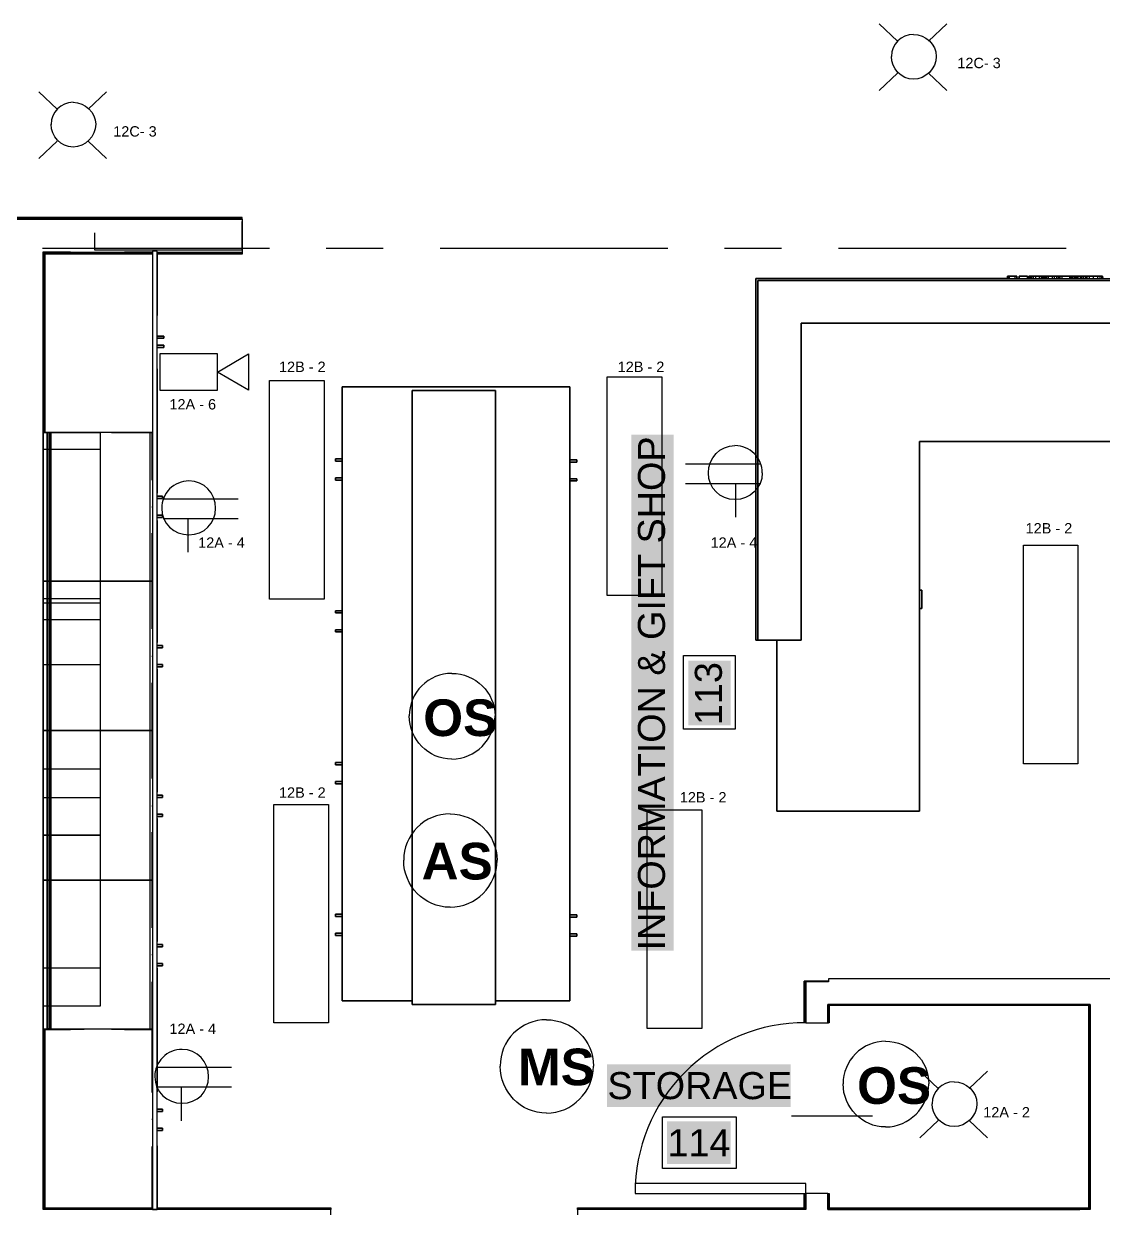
# Model space of a CAD drawing. Header units: inches. Extents: x 14.2 to 49.7, y 0.3 to 22.9.
# Drawn here: x 33.636 to 36.008, y 6.744 to 9.356 of the extents above; entities that cross this region are included whole.
import ezdxf

# ---------------------------------------------------------------- set-up
doc = ezdxf.new("R2010")
doc.units = ezdxf.units.IN
doc.header["$MEASUREMENT"] = 0
for name, color, linetype in [('PDF2_Geometry', 7, 'Continuous'), ('PDF2_Text', 7, 'Continuous'), ('PDF_Text', 7, 'Continuous')]:
    doc.layers.add(name, color=color, linetype=linetype)
doc.layers.add('PDF_Geometry', color=7, linetype='Continuous', true_color=0x777777)
doc.layers.add('PDF_Solid Fills', color=7, linetype='Continuous', true_color=0xffffff)
doc.styles.add('PDF Arial', font='arial.ttf')
doc.styles.add('PDF ArialRoundedMT Bold', font='arialbd.ttf')

msp = doc.modelspace()

# ---------------------------------------------------------------- linework, layer by layer
at = {"layer": 'PDF2_Geometry', "lineweight": 25}
for points in [[(35.5157, 9.3559), (35.5557, 9.3176)], [(35.664, 9.3559), (35.624, 9.3176)], [(35.5157, 9.2092), (35.5557, 9.2476)], [(35.664, 9.2092), (35.624, 9.2476)], [(33.6696, 9.2067), (33.7096, 9.1684)], [(33.818, 9.2067), (33.778, 9.1684)], [(33.6696, 9.0601), (33.7096, 9.0984)], [(33.818, 9.0601), (33.778, 9.0984)], [(35.0903, 8.3893), (35.2553, 8.3893)], [(35.0903, 8.346), (35.2553, 8.346)], [(35.2003, 8.2726), (35.2003, 8.346)], [(34.1076, 8.3118), (33.9426, 8.3118)], [(34.1076, 8.2685), (33.9426, 8.2685)], [(33.9976, 8.1951), (33.9976, 8.2685)], [(34.0925, 7.0633), (33.9275, 7.0633)], [(35.605, 7.0556), (35.645, 7.0173)], [(35.7533, 7.0556), (35.7133, 7.0173)], [(34.0925, 7.02), (33.9275, 7.02)], [(33.9825, 6.9467), (33.9825, 7.02)], [(35.605, 6.9089), (35.645, 6.9473)], [(35.7533, 6.9089), (35.7133, 6.9473)]]:
    msp.add_lwpolyline(points, dxfattribs=at)
for points in [[(34.0618, 8.551), (34.0618, 8.631), (33.9352, 8.631), (33.9352, 8.551)], [(34.1302, 8.551), (34.0618, 8.591), (34.1302, 8.631)], [(34.2964, 8.5722), (34.2964, 8.0922), (34.1764, 8.0922), (34.1764, 8.5722)], [(35.0381, 8.5803), (35.0381, 8.1003), (34.9181, 8.1003), (34.9181, 8.5803)], [(35.9521, 8.2107), (35.9521, 7.7307), (35.8321, 7.7307), (35.8321, 8.2107)], [(34.3058, 7.6414), (34.3058, 7.1615), (34.1858, 7.1615), (34.1858, 7.6414)], [(35.1258, 7.6293), (35.1258, 7.1493), (35.0058, 7.1493), (35.0058, 7.6293)]]:
    msp.add_lwpolyline(points, close=True, dxfattribs=at)
for centre, radius, start, end in [((35.5907, 9.2842), 0.0484, 90.0411, 179.9589), ((33.7447, 9.135), 0.0484, 90.0411, 179.9589), ((35.1989, 8.3696), 0.0597, 359.7603, 90.2397), ((33.999, 8.292), 0.0597, 89.7603, 180.2397), ((34.5764, 7.8359), 0.0932, 89.9056, 180.0944), ((34.5755, 7.8368), 0.096, 270.6194, 359.3806), ((34.572, 7.5194), 0.101, 89.6269, 180.3731), ((34.5722, 7.5193), 0.1038, 270.2862, 359.7138), ((34.7839, 7.0674), 0.101, 89.6269, 180.3731), ((35.5294, 7.028), 0.0932, 89.9056, 180.0944), ((33.9839, 7.0436), 0.0597, 89.7603, 180.2397), ((34.784, 7.0672), 0.1038, 270.2862, 359.7138), ((35.5285, 7.0289), 0.096, 270.6194, 359.3806), ((35.68, 6.9839), 0.0484, 90.0411, 179.9589)]:
    msp.add_arc(centre, radius, start, end, dxfattribs=at)
for points in [[(35.5907, 9.3325), (35.6173, 9.3325), (35.6407, 9.3109), (35.6407, 9.2842)], [(35.5907, 9.2342), (35.564, 9.2342), (35.5423, 9.2576), (35.5423, 9.2842)], [(35.6407, 9.2842), (35.6407, 9.2576), (35.6173, 9.2342), (35.5907, 9.2342)], [(33.7446, 9.1834), (33.7713, 9.1834), (33.7946, 9.1617), (33.7946, 9.1351)], [(33.7446, 9.0851), (33.718, 9.0851), (33.6963, 9.1084), (33.6963, 9.1351)], [(33.7946, 9.1351), (33.7946, 9.1084), (33.7713, 9.0851), (33.7446, 9.0851)], [(35.1403, 8.3693), (35.1403, 8.4026), (35.1653, 8.4293), (35.1986, 8.4293)], [(35.1986, 8.311), (35.1653, 8.311), (35.1403, 8.336), (35.1403, 8.3693)], [(35.2586, 8.3693), (35.2586, 8.336), (35.232, 8.311), (35.1986, 8.311)], [(34.0576, 8.2918), (34.0576, 8.3251), (34.0326, 8.3518), (33.9993, 8.3518)], [(33.9393, 8.2918), (33.9393, 8.2585), (33.966, 8.2335), (33.9993, 8.2335)], [(33.9993, 8.2335), (34.0326, 8.2335), (34.0576, 8.2585), (34.0576, 8.2918)], [(34.5765, 7.9291), (34.6282, 7.9291), (34.6715, 7.8874), (34.6715, 7.8358)], [(34.5765, 7.7408), (34.5249, 7.7408), (34.4832, 7.7841), (34.4832, 7.8358)], [(34.5727, 7.6204), (34.6293, 7.6204), (34.676, 7.5754), (34.676, 7.5187)], [(34.5727, 7.4154), (34.516, 7.4154), (34.471, 7.4621), (34.471, 7.5187)], [(34.7845, 7.1684), (34.8412, 7.1684), (34.8879, 7.1234), (34.8879, 7.0667)], [(35.5296, 7.1212), (35.5812, 7.1212), (35.6246, 7.0795), (35.6246, 7.0279)], [(34.0425, 7.0434), (34.0425, 7.0767), (34.0175, 7.1033), (33.9842, 7.1033)], [(34.7845, 6.9634), (34.7279, 6.9634), (34.6829, 7.01), (34.6829, 7.0667)], [(33.9242, 7.0434), (33.9242, 7.01), (33.9508, 6.985), (33.9842, 6.985)], [(33.9842, 6.985), (34.0175, 6.985), (34.0425, 7.01), (34.0425, 7.0434)], [(35.5296, 6.9329), (35.4779, 6.9329), (35.4362, 6.9762), (35.4362, 7.0279)], [(35.68, 7.0323), (35.7067, 7.0323), (35.73, 7.0106), (35.73, 6.9839)], [(35.68, 6.9339), (35.6533, 6.9339), (35.6317, 6.9573), (35.6317, 6.9839)], [(35.73, 6.9839), (35.73, 6.9573), (35.7067, 6.9339), (35.68, 6.9339)]]:
    msp.add_open_spline(points, degree=3, dxfattribs=at)
at = {"layer": 'PDF_Geometry', "lineweight": 25}
for points in [[(31.9377, 8.9284), (31.9377, 8.8218), (31.9394, 8.8218), (31.9394, 8.9268), (33.6743, 8.9268), (34.116, 8.9268), (34.116, 8.9284), (34.116, 8.9301), (33.6743, 8.9301), (31.9544, 8.9301), (31.9544, 8.9318), (31.936, 8.9318), (31.936, 8.9168), (31.9377, 8.9168), (31.936, 8.9168), (31.936, 8.9318), (31.9544, 8.9318), (31.9544, 8.9284), (31.9377, 8.9284), (31.9377, 8.9168), (31.9377, 8.8218), (31.9377, 8.8501)], [(31.9394, 8.9284), (33.6743, 8.9284), (31.9544, 8.9284)], [(33.681, 5.7302), (33.4027, 5.7302), (33.4027, 5.8235), (33.6043, 5.8235), (33.6043, 7.2952), (32.3994, 7.2952), (32.3994, 7.3452), (33.6043, 7.3452), (33.6043, 8.8534), (31.9894, 8.8534), (31.9894, 8.8218), (31.9394, 8.8218), (31.9394, 8.8968), (31.9394, 8.9268), (31.9894, 8.9268), (33.6743, 8.9268), (34.116, 8.9268), (34.116, 8.8968), (34.116, 8.8534), (33.9293, 8.8534)], [(33.6743, 8.9284), (34.116, 8.9284), (33.6743, 8.9284)], [(34.116, 8.9218), (34.116, 8.8584), (33.7926, 8.8584), (33.7926, 8.8968)], [(34.116, 8.8584), (34.116, 8.9218)], [(33.6776, 8.8634), (34.176, 8.8634)], [(33.9293, 7.2818), (33.9293, 7.1468), (33.9293, 8.4601), (33.9293, 8.8568), (33.9193, 8.8568), (33.9193, 8.4601), (33.9193, 7.1468), (33.9193, 6.7518), (33.6793, 6.7518), (33.6793, 6.7535), (33.9193, 6.7535), (33.681, 6.7535), (33.681, 7.1485), (33.681, 6.7518)], [(33.9293, 6.7552), (34.3109, 6.7552), (34.3109, 6.7535), (34.3109, 6.7518), (33.9293, 6.7518), (33.9293, 8.8568), (33.9193, 8.8568), (33.9193, 6.7518), (33.9176, 6.7518)], [(34.3009, 8.8634), (34.4259, 8.8634)], [(34.5509, 8.8634), (35.0509, 8.8634)], [(35.1759, 8.8634), (35.3009, 8.8634)], [(35.4259, 8.8634), (35.9259, 8.8634)], [(33.6793, 8.7151), (33.6793, 8.8551), (33.7393, 8.8551)], [(33.7126, 8.8534), (33.7126, 8.8518), (33.7126, 8.8501), (33.6826, 8.8501), (33.681, 8.8518), (33.9193, 8.8518), (33.681, 8.8518), (33.7126, 8.8518), (33.6793, 8.8518)], [(33.9193, 6.7518), (33.6793, 6.7518), (33.6793, 7.2952), (33.6793, 7.3452), (33.6793, 8.8534), (33.9193, 8.8534)], [(33.9193, 8.8534), (33.6793, 8.8534), (33.6793, 8.4868)], [(33.681, 8.8518), (33.6826, 8.8501), (33.6826, 8.4584)], [(33.681, 8.8518), (33.681, 8.4584), (33.681, 8.8518)], [(33.9193, 8.8501), (33.6826, 8.8501)], [(33.8576, 8.8551), (33.9193, 8.8551)], [(33.9293, 8.8551), (33.9293, 8.7151)], [(33.9293, 8.8534), (34.116, 8.8534), (34.116, 8.8518), (34.116, 8.8501), (33.9293, 8.8501)], [(35.7976, 8.7968), (35.2492, 8.7968), (35.2442, 8.7968), (35.2442, 8.7951), (35.2442, 8.7918), (35.2442, 8.0018), (35.2492, 8.0018), (35.2909, 8.0018), (35.2659, 8.0018), (35.2492, 8.0018), (35.3442, 8.0018), (35.3442, 8.6984), (36.2242, 8.6984), (35.3442, 8.6984), (35.3442, 8.0018), (35.2492, 8.0018), (35.2492, 8.7918), (35.2492, 8.0018), (35.2442, 8.0018), (35.2442, 8.7968), (36.2242, 8.7968)], [(36.2242, 8.7918), (35.2492, 8.7918), (36.2242, 8.7918)], [(35.8142, 8.7968), (35.8142, 8.8018)], [(35.8226, 8.7968), (35.8176, 8.7968)], [(35.8442, 8.7968), (35.8409, 8.7968)], [(35.8459, 8.7968), (35.8459, 8.8018), (35.8476, 8.8018), (35.8509, 8.8018), (35.8542, 8.8018), (35.8592, 8.8018), (35.8676, 8.8018), (35.8576, 8.8018), (35.8542, 8.8018), (35.8509, 8.8018), (35.8492, 8.8018), (35.8476, 8.8018), (35.8476, 8.7968)], [(35.8509, 8.7968), (35.8509, 8.8018), (35.8526, 8.8018), (35.8542, 8.8018), (35.8592, 8.8018), (35.8642, 8.8018), (35.8592, 8.8018), (35.8542, 8.8018), (35.8509, 8.8018), (35.8492, 8.8018)], [(35.8542, 8.7968), (35.8542, 8.8018)], [(35.8592, 8.7968), (35.8592, 8.8018)], [(35.8776, 8.7968), (35.8776, 8.8018)], [(35.8809, 8.7968), (35.8809, 8.8018)], [(35.8826, 8.8018), (35.8826, 8.7968)], [(35.8876, 8.7968), (35.8876, 8.8018)], [(35.8959, 8.7968), (35.8959, 8.8018)], [(35.9009, 8.7968), (35.9009, 8.8018)], [(35.9059, 8.7968), (35.9059, 8.8018)], [(35.9092, 8.7968), (35.9092, 8.8018)], [(35.9109, 8.7968), (35.9109, 8.8018)], [(35.9126, 8.8018), (35.9126, 8.7968)], [(35.9176, 8.7968), (35.9176, 8.8018)], [(35.9409, 8.7968), (35.9409, 8.8018)], [(35.9475, 8.8018), (35.9475, 8.7968), (35.9475, 8.8018)], [(35.9492, 8.7968), (35.9492, 8.8018)], [(35.9509, 8.7968), (35.9509, 8.8018)], [(35.9525, 8.7968), (35.9525, 8.8018)], [(35.9559, 8.8018), (35.9575, 8.8018), (35.9559, 8.8018)], [(35.9575, 8.7968), (35.9575, 8.8018)], [(35.9609, 8.7968), (35.9609, 8.8018)], [(35.9642, 8.7968), (35.9642, 8.8018)], [(35.9725, 8.7968), (35.9725, 8.8018)], [(35.9775, 8.7968), (35.9775, 8.8018)], [(35.9859, 8.7968), (35.9859, 8.8018)], [(35.9959, 8.7968), (35.9959, 8.8018)], [(36.0009, 8.7968), (36.0009, 8.8018)], [(36.0042, 8.7968), (36.0042, 8.8018)], [(36.0059, 8.8018), (36.0059, 8.7968), (36.0059, 8.8018)], [(36.0092, 8.7968), (36.0059, 8.7968)], [(33.9293, 8.6651), (33.9393, 8.6651), (33.9293, 8.6651), (33.9443, 8.6651), (33.9443, 8.6701), (33.9293, 8.6701), (33.9393, 8.6701), (33.9293, 8.6701)], [(33.9293, 8.6451), (33.9393, 8.6451), (33.9293, 8.6451), (33.9443, 8.6451), (33.9443, 8.6501), (33.9293, 8.6501), (33.9393, 8.6501), (33.9293, 8.6501)], [(33.7393, 6.7518), (33.6793, 6.7518), (33.6793, 7.1485), (33.9143, 7.1485), (33.9143, 8.4584), (33.6793, 8.4584), (33.7393, 8.4584), (33.6793, 8.4584), (33.6793, 8.5984)], [(33.9293, 8.5984), (33.9293, 8.4584), (33.9293, 8.3251)], [(34.3359, 7.3168), (34.3359, 7.2102), (34.3443, 7.2102), (34.4893, 7.2102), (34.3359, 7.2102), (34.3359, 8.5584), (34.3359, 7.2102), (34.4893, 7.2102), (34.3359, 7.2102), (34.3359, 8.5584), (34.8359, 8.5584), (34.8359, 7.2102), (34.6726, 7.2102), (34.8276, 7.2102), (34.8359, 7.2102), (34.8359, 7.3168)], [(34.3359, 8.5418), (34.3359, 8.4351)], [(34.8359, 8.4351), (34.8359, 8.5418)], [(33.6793, 8.3251), (33.6793, 8.4584), (33.7693, 8.4584)], [(33.6876, 8.4584), (33.6926, 8.4584), (33.696, 8.4584)], [(33.6876, 8.4584), (33.6926, 8.4584), (33.696, 8.4584)], [(33.6876, 8.4584), (33.6926, 8.4584), (33.696, 8.4584)], [(33.6893, 8.4584), (33.6926, 8.4584), (33.696, 8.4584)], [(33.6893, 8.4584), (33.6893, 7.1485)], [(33.6926, 8.4584), (33.6926, 7.1485)], [(33.6926, 8.4584), (33.6926, 7.1485)], [(33.696, 8.4584), (33.696, 7.1485)], [(33.696, 8.4584), (33.696, 7.1485)], [(33.696, 8.4584), (33.696, 7.1485)], [(33.696, 8.4584), (33.696, 7.1485)], [(33.8293, 8.4584), (33.9193, 8.4584), (33.8576, 8.4584), (33.9176, 8.4584), (33.9176, 8.3534)], [(33.9193, 8.4584), (33.9176, 8.4584)], [(36.2242, 7.2718), (36.2242, 8.4384), (36.1242, 8.4384), (35.9575, 8.4384)], [(34.8359, 8.3934), (34.8459, 8.3934), (34.8359, 8.3934), (34.8509, 8.3934), (34.8509, 8.3984), (34.8359, 8.3984)], [(34.3359, 8.3534), (34.3359, 8.3584), (34.3359, 8.3534)], [(34.3359, 8.3534), (34.3359, 8.3584), (34.3359, 8.3534)], [(34.8359, 8.3518), (34.8459, 8.3518), (34.8359, 8.3518), (34.8509, 8.3518), (34.8509, 8.3568), (34.8359, 8.3568), (34.8459, 8.3568), (34.8359, 8.3568)], [(34.3359, 8.3168), (34.3359, 8.2084), (34.3359, 8.1018)], [(34.8359, 8.1018), (34.8359, 8.2084), (34.8359, 8.3168)], [(33.9176, 8.2951), (33.9193, 8.2951)], [(33.6793, 7.9968), (33.6793, 8.1318), (33.7693, 8.1318), (33.6793, 8.1318), (33.6793, 8.2651)], [(33.9293, 8.2651), (33.9293, 8.1318), (33.9293, 7.9968)], [(33.9176, 8.2368), (33.9176, 8.1318), (33.696, 8.1318), (33.9176, 8.1318), (33.9176, 8.0268)], [(35.6042, 8.0718), (35.6092, 8.0718), (35.6092, 8.1118), (35.6042, 8.1118)], [(35.6042, 8.1118), (35.6092, 8.1118)], [(35.6042, 8.1068), (35.6042, 8.0785)], [(35.6092, 8.1118), (35.6092, 8.0718)], [(35.6092, 8.0718), (35.6042, 8.0718)], [(34.3359, 8.0201), (34.3359, 8.0251), (34.3359, 8.0201)], [(34.3359, 8.0201), (34.3359, 8.0251), (34.3359, 8.0201)], [(34.3359, 7.9835), (34.3359, 7.8768), (34.3359, 7.7685)], [(34.8359, 7.9835), (34.8359, 7.8768), (34.8359, 7.7685)], [(33.9176, 7.9668), (33.9193, 7.9668)], [(33.6793, 7.6685), (33.6793, 7.8035), (33.7693, 7.8035), (33.6793, 7.8035), (33.6793, 7.9385)], [(33.9293, 7.9385), (33.9293, 7.8035), (33.9293, 7.6685)], [(33.9176, 7.9085), (33.9176, 7.8035), (33.696, 7.8035), (33.9176, 7.8035), (33.9176, 7.6985)], [(34.3359, 7.6868), (34.3359, 7.6918), (34.3359, 7.6868)], [(34.3359, 7.6868), (34.3359, 7.6918), (34.3359, 7.6868)], [(33.9176, 7.6385), (33.9193, 7.6385)], [(34.3359, 7.6501), (34.3359, 7.5435), (34.3359, 7.4351)], [(34.8359, 7.6501), (34.8359, 7.5435), (34.8359, 7.4351)], [(35.2909, 7.6385), (35.2909, 7.6268), (35.2909, 7.6385)], [(33.6793, 7.3402), (33.6793, 7.4751), (33.7693, 7.4751), (33.6793, 7.4751), (33.6793, 7.6101)], [(33.9293, 7.6101), (33.9293, 7.4751), (33.9293, 7.3402)], [(33.9176, 7.5801), (33.9176, 7.4751), (33.696, 7.4751), (33.9176, 7.4751), (33.9176, 7.3701)], [(34.8359, 7.3935), (34.8459, 7.3935), (34.8359, 7.3935), (34.8509, 7.3935), (34.8509, 7.3985), (34.8359, 7.3985)], [(34.3359, 7.3535), (34.3359, 7.3585), (34.3359, 7.3535)], [(34.3359, 7.3535), (34.3359, 7.3585), (34.3359, 7.3535)], [(34.8359, 7.3518), (34.8459, 7.3518), (34.8359, 7.3518), (34.8509, 7.3518), (34.8509, 7.3568), (34.8359, 7.3568), (34.8459, 7.3568), (34.8359, 7.3568)], [(33.9176, 7.3118), (33.9193, 7.3118)], [(33.7693, 7.1468), (33.6793, 7.1468), (33.6793, 7.2818)], [(33.9176, 7.2518), (33.9176, 7.1468), (33.8576, 7.1468), (33.9176, 7.1468), (33.9176, 7.0085)], [(36.2242, 7.2585), (35.4042, 7.2585), (35.4042, 7.2518), (35.4026, 7.2518), (35.3542, 7.2518), (35.3542, 7.1618), (35.4026, 7.1618), (35.4026, 7.2018), (35.9792, 7.2018), (35.9792, 6.7518), (35.4026, 6.7518), (35.4026, 6.7868), (35.3542, 6.7868), (35.3542, 6.7518), (34.8526, 6.7518), (34.8526, 6.7402)], [(35.3542, 7.2518), (35.3542, 7.1618), (35.3526, 7.1618), (35.3526, 7.2535), (35.3509, 7.2535), (35.4042, 7.2535)], [(35.3526, 7.2535), (35.4042, 7.2535), (35.3526, 7.2535)], [(35.9775, 6.7518), (35.9775, 7.2018), (35.9792, 7.2018), (35.4026, 7.2018), (35.4026, 7.1618), (35.4042, 7.1618), (35.4042, 7.2002), (35.4059, 7.2002), (35.4059, 7.1618), (35.4042, 7.1618)], [(35.4026, 6.7868), (35.4042, 6.7868), (35.4059, 6.7868), (35.4059, 6.7552), (35.4059, 6.7535), (35.4042, 6.7535), (35.9775, 6.7535), (35.9775, 7.2002), (35.4042, 7.2002)], [(35.9792, 6.7535), (35.4042, 6.7535), (35.4059, 6.7535), (35.4059, 6.7552), (35.9759, 6.7552), (35.9759, 7.2002), (35.4059, 7.2002), (35.4042, 7.2002), (35.9792, 7.2002)], [(35.4042, 7.2002), (35.4042, 7.1618), (35.4042, 7.2002)], [(35.9792, 6.7518), (35.9792, 7.2018)], [(33.6793, 7.0102), (33.6793, 7.1485), (33.7393, 7.1485)], [(33.6826, 7.1485), (33.6826, 6.7552), (33.9193, 6.7552)], [(33.6926, 7.1485), (33.6876, 7.1485)], [(33.6926, 7.1485), (33.6876, 7.1485)], [(33.696, 7.1485), (33.6926, 7.1485), (33.6876, 7.1485)], [(33.696, 7.1485), (33.6926, 7.1485), (33.6876, 7.1485)], [(33.696, 7.1485), (33.6926, 7.1485), (33.6876, 7.1485)], [(33.696, 7.1485), (33.6926, 7.1485), (33.6893, 7.1485)], [(33.696, 7.1485), (33.6926, 7.1485), (33.6893, 7.1485)], [(33.696, 7.1485), (33.6926, 7.1485), (33.6893, 7.1485)], [(33.696, 7.1485), (33.6926, 7.1485)], [(33.696, 7.1485), (33.6926, 7.1485)], [(33.9193, 7.1468), (33.9176, 7.1468), (33.9193, 7.1468), (33.8293, 7.1468)], [(33.8576, 7.1485), (33.9193, 7.1485)], [(33.9293, 7.1485), (33.9293, 7.0102)], [(33.9293, 6.7518), (33.9293, 7.1468)], [(33.9176, 6.9502), (33.9193, 6.9502)], [(33.7393, 6.7535), (33.6793, 6.7535), (33.6793, 6.8918)], [(33.9176, 6.8902), (33.9176, 6.7518), (33.8576, 6.7518)], [(33.9293, 6.8918), (33.9293, 6.7535)], [(35.3526, 6.7868), (35.3526, 6.7535), (35.3509, 6.7535), (35.3509, 6.7552), (35.3509, 6.7868), (35.3526, 6.7868), (35.3542, 6.7868)], [(35.3526, 6.7868), (35.3526, 6.7535), (35.3526, 6.7868)], [(35.4042, 6.7868), (35.4042, 6.7535), (35.4042, 6.7868)], [(35.4042, 6.7535), (35.4042, 6.7868)], [(33.9193, 6.7535), (33.8576, 6.7535)], [(33.9293, 6.7518), (33.9193, 6.7518), (33.9293, 6.7518)], [(34.3109, 6.7402), (34.3109, 6.7518), (33.9293, 6.7518)], [(35.3542, 6.7518), (34.8526, 6.7518), (34.8526, 6.7535), (35.3526, 6.7535)], [(35.4026, 6.7518), (35.9559, 6.7518)]]:
    msp.add_lwpolyline(points, dxfattribs=at)
for points in [[(33.9293, 8.8518), (34.116, 8.8518)], [(35.8176, 8.8018), (35.8142, 8.8018), (35.8009, 8.8018), (35.7976, 8.8018), (35.8009, 8.8018), (35.8142, 8.8018)], [(35.7976, 8.8018), (35.7976, 8.7968)], [(35.8009, 8.8018), (35.8009, 8.7968)], [(35.8176, 8.8018), (35.8176, 8.7968)], [(35.8409, 8.8018), (35.8226, 8.8018), (35.8392, 8.8018), (35.8242, 8.8018), (35.8392, 8.8018), (35.8226, 8.8018)], [(35.8226, 8.8018), (35.8226, 8.7968)], [(35.8226, 8.8018), (35.8226, 8.7968)], [(35.8409, 8.8018), (35.8409, 8.7968)], [(35.8592, 8.8018), (35.8442, 8.8018), (35.8576, 8.8018), (35.8459, 8.8018), (35.8576, 8.8018), (35.8442, 8.8018)], [(35.8442, 8.8018), (35.8442, 8.7968)], [(35.8442, 8.8018), (35.8442, 8.7968)], [(35.8809, 8.8018), (35.8776, 8.8018), (35.8742, 8.8018), (35.8726, 8.8018), (35.8709, 8.8018), (35.8692, 8.8018), (35.8659, 8.8018), (35.8642, 8.8018), (35.8659, 8.8018), (35.8692, 8.8018), (35.8709, 8.8018), (35.8659, 8.8018), (35.8642, 8.8018), (35.8659, 8.8018), (35.8676, 8.8018), (35.8726, 8.8018)], [(35.8776, 8.8018), (35.8709, 8.8018), (35.8676, 8.8018), (35.8692, 8.8018), (35.8726, 8.8018)], [(35.8676, 8.8018), (35.8676, 8.7968)], [(35.8726, 8.8018), (35.8726, 8.7968)], [(35.8942, 8.8018), (35.8909, 8.8018), (35.8876, 8.8018), (35.8842, 8.8018), (35.8826, 8.8018), (35.8809, 8.8018), (35.8792, 8.8018), (35.8759, 8.8018), (35.8726, 8.8018), (35.8759, 8.8018), (35.8792, 8.8018), (35.8809, 8.8018), (35.8759, 8.8018), (35.8742, 8.8018), (35.8776, 8.8018), (35.8826, 8.8018)], [(35.8742, 8.8018), (35.8742, 8.7968)], [(35.8909, 8.8018), (35.8826, 8.8018), (35.8776, 8.8018), (35.8792, 8.8018), (35.8826, 8.8018)], [(35.9109, 8.8018), (35.9076, 8.8018), (35.9026, 8.8018), (35.8959, 8.8018), (35.8876, 8.8018), (35.8826, 8.8018), (35.8809, 8.8018), (35.8826, 8.8018), (35.8876, 8.8018), (35.8959, 8.8018), (35.9009, 8.8018), (35.9059, 8.8018), (35.9092, 8.8018)], [(35.8926, 8.8018), (35.8909, 8.8018), (35.8842, 8.8018), (35.8992, 8.8018)], [(35.9059, 8.8018), (35.9026, 8.8018), (35.8992, 8.8018), (35.8959, 8.8018), (35.8892, 8.8018), (35.8859, 8.8018), (35.8842, 8.8018), (35.8876, 8.8018), (35.8909, 8.8018), (35.8959, 8.8018), (35.8992, 8.8018), (35.9026, 8.8018)], [(35.9209, 8.8018), (35.9176, 8.8018), (35.9142, 8.8018), (35.9042, 8.8018), (35.9009, 8.8018), (35.8976, 8.8018), (35.9076, 8.8018), (35.9109, 8.8018)], [(35.9192, 8.8018), (35.9159, 8.8018), (35.9059, 8.8018), (35.9026, 8.8018), (35.9059, 8.8018), (35.9159, 8.8018)], [(35.9142, 8.8018), (35.9109, 8.8018), (35.9092, 8.8018), (35.9076, 8.8018), (35.9059, 8.8018)], [(35.9109, 8.8018), (35.9109, 8.7968)], [(35.9375, 8.8018), (35.9342, 8.8018), (35.9276, 8.8018), (35.9159, 8.8018), (35.9109, 8.8018), (35.9259, 8.8018), (35.9126, 8.8018), (35.9176, 8.8018), (35.9342, 8.8018)], [(35.9392, 8.8018), (35.9226, 8.8018), (35.9359, 8.8018), (35.9242, 8.8018), (35.9359, 8.8018), (35.9242, 8.8018)], [(35.9342, 8.8018), (35.9259, 8.8018), (35.9292, 8.8018), (35.9342, 8.8018), (35.9392, 8.8018), (35.9425, 8.8018), (35.9442, 8.8018), (35.9425, 8.8018), (35.9409, 8.8018), (35.9392, 8.8018), (35.9342, 8.8018), (35.9309, 8.8018), (35.9276, 8.8018), (35.9242, 8.8018), (35.9259, 8.8018), (35.9292, 8.8018), (35.9342, 8.8018), (35.9409, 8.8018), (35.9459, 8.8018), (35.9475, 8.8018), (35.9459, 8.8018), (35.9409, 8.8018), (35.9342, 8.8018), (35.9292, 8.8018), (35.9226, 8.8018)], [(35.9342, 8.8018), (35.9342, 8.7968)], [(35.9375, 8.8018), (35.9375, 8.7968)], [(35.9442, 8.8018), (35.9475, 8.8018), (35.9509, 8.8018), (35.9542, 8.8018), (35.9509, 8.8018), (35.9475, 8.8018), (35.9459, 8.8018), (35.9425, 8.8018), (35.9459, 8.8018), (35.9509, 8.8018), (35.9559, 8.8018), (35.9592, 8.8018), (35.9609, 8.8018), (35.9592, 8.8018), (35.9559, 8.8018), (35.9509, 8.8018), (35.9459, 8.8018), (35.9425, 8.8018)], [(35.9475, 8.8018), (35.9492, 8.8018), (35.9509, 8.8018), (35.9525, 8.8018), (35.9575, 8.8018), (35.9609, 8.8018), (35.9642, 8.8018), (35.9692, 8.8018), (35.9675, 8.8018), (35.9642, 8.8018), (35.9559, 8.8018), (35.9492, 8.8018), (35.9459, 8.8018), (35.9442, 8.8018)], [(35.9442, 8.8018), (35.9442, 8.7968)], [(35.9809, 8.8018), (35.9609, 8.8018), (35.9775, 8.8018), (35.9625, 8.8018), (35.9775, 8.8018), (35.9625, 8.8018)], [(35.9642, 8.8018), (35.9642, 8.7968)], [(35.9809, 8.8018), (35.9775, 8.8018), (35.9692, 8.8018), (35.9725, 8.8018), (35.9775, 8.8018), (35.9792, 8.8018), (35.9809, 8.8018), (35.9859, 8.8018), (35.9892, 8.8018)], [(35.9692, 8.8018), (35.9692, 8.7968)], [(35.9892, 8.8018), (35.9842, 8.8018), (35.9725, 8.8018), (35.9775, 8.8018), (35.9825, 8.8018), (35.9859, 8.8018), (35.9892, 8.8018), (35.9959, 8.8018), (36.0009, 8.8018)], [(36.0059, 8.8018), (36.0042, 8.8018), (36.0009, 8.8018), (35.9942, 8.8018), (35.9892, 8.8018), (35.9859, 8.8018), (35.9892, 8.8018), (35.9959, 8.8018), (36.0009, 8.8018), (36.0025, 8.8018), (36.0009, 8.8018), (35.9959, 8.8018), (35.9909, 8.8018), (35.9892, 8.8018), (35.9859, 8.8018), (35.9875, 8.8018), (35.9909, 8.8018), (35.9959, 8.8018), (36.0009, 8.8018), (36.0042, 8.8018), (36.0059, 8.8018), (36.0042, 8.8018), (36.0009, 8.8018), (35.9959, 8.8018), (35.9909, 8.8018), (35.9892, 8.8018), (35.9909, 8.8018), (35.9959, 8.8018), (35.9992, 8.8018), (36.0009, 8.8018), (36.0025, 8.8018)], [(35.9992, 8.8018), (35.9959, 8.8018), (35.9892, 8.8018), (36.0059, 8.8018)], [(36.0059, 8.8018), (36.0059, 8.7968)], [(33.9293, 8.6701), (33.9443, 8.6701), (33.9443, 8.6651), (33.9293, 8.6651)], [(33.9293, 8.6501), (33.9443, 8.6501), (33.9443, 8.6451), (33.9293, 8.6451)], [(34.6726, 7.2102), (34.8359, 7.2102), (34.8359, 8.5584), (34.3359, 8.5584), (34.8359, 8.5584), (34.8359, 7.2102)], [(34.4893, 8.5501), (34.4893, 7.2018), (34.6726, 7.2018), (34.6726, 8.5501), (34.4893, 8.5501), (34.4893, 7.2018), (34.6726, 7.2018), (34.6726, 8.5501), (34.4893, 8.5501), (34.6726, 8.5501), (34.6726, 7.2018), (34.4893, 7.2018)], [(33.6876, 7.1485), (33.6876, 8.4584), (33.6793, 8.4584), (33.6793, 7.1485)], [(33.8043, 8.0835), (33.6793, 8.0835), (33.6793, 8.4584), (33.8043, 8.4584)], [(33.6893, 8.4584), (33.6876, 8.4584), (33.6876, 7.1485), (33.6893, 7.1485)], [(33.696, 8.4584), (33.6926, 8.4584), (33.6876, 8.4584), (33.6926, 8.4584), (33.696, 8.4584), (33.6926, 8.4584), (33.6893, 8.4584), (33.6926, 8.4584)], [(33.696, 7.1485), (33.696, 8.4584)], [(33.696, 7.1485), (33.696, 8.4584)], [(35.2909, 8.0001), (35.2909, 7.6268), (35.6042, 7.6268), (35.6042, 8.4384), (36.2242, 8.4384), (35.6042, 8.4384), (35.6042, 7.6268), (35.2909, 7.6268)], [(33.8043, 8.0468), (33.6793, 8.0468), (33.6793, 8.4218), (33.8043, 8.4218)], [(34.3209, 8.4001), (34.3359, 8.4001), (34.3359, 8.3951), (34.3359, 8.4001), (34.3259, 8.4001), (34.3359, 8.4001), (34.3359, 8.3951), (34.3359, 8.4001), (34.3209, 8.4001), (34.3209, 8.3951), (34.3359, 8.3951), (34.3209, 8.3951)], [(34.3259, 8.3951), (34.3359, 8.3951)], [(34.8509, 8.3934), (34.8359, 8.3934), (34.8359, 8.3984), (34.8509, 8.3984)], [(34.8459, 8.3984), (34.8359, 8.3984)], [(34.3359, 8.3534), (34.3209, 8.3534), (34.3209, 8.3584), (34.3359, 8.3584), (34.3209, 8.3584), (34.3209, 8.3534), (34.3359, 8.3534), (34.3259, 8.3534)], [(34.3359, 8.3584), (34.3259, 8.3584)], [(34.8359, 8.3568), (34.8509, 8.3568), (34.8509, 8.3518), (34.8359, 8.3518)], [(33.9293, 8.3184), (33.941, 8.3184), (33.941, 8.3134), (33.9293, 8.3134), (33.941, 8.3134), (33.941, 8.3184), (33.9293, 8.3184), (33.936, 8.3184)], [(33.9293, 8.3134), (33.936, 8.3134)], [(33.941, 8.2718), (33.9293, 8.2718), (33.936, 8.2718), (33.9293, 8.2718), (33.941, 8.2718), (33.941, 8.2768), (33.9293, 8.2768), (33.941, 8.2768)], [(33.936, 8.2768), (33.9293, 8.2768)], [(33.8293, 8.1318), (33.9193, 8.1318)], [(33.9193, 8.1318), (33.9176, 8.1318)], [(35.6092, 8.1118), (35.6092, 8.0718), (35.6042, 8.0718), (35.6092, 8.0718), (35.6092, 8.1118), (35.6042, 8.1118)], [(35.6092, 8.1118), (35.6092, 8.0718), (35.6042, 8.0718), (35.6092, 8.0718), (35.6092, 8.1118), (35.6042, 8.1118)], [(33.8043, 7.7185), (33.6793, 7.7185), (33.6793, 8.0935), (33.8043, 8.0935)], [(34.3209, 8.0668), (34.3359, 8.0668), (34.3359, 8.0618), (34.3359, 8.0668), (34.3259, 8.0668), (34.3359, 8.0668), (34.3359, 8.0618), (34.3359, 8.0668), (34.3209, 8.0668), (34.3209, 8.0618), (34.3359, 8.0618), (34.3209, 8.0618)], [(34.3259, 8.0618), (34.3359, 8.0618)], [(34.3359, 8.0201), (34.3209, 8.0201), (34.3209, 8.0251), (34.3359, 8.0251), (34.3209, 8.0251), (34.3209, 8.0201), (34.3359, 8.0201), (34.3259, 8.0201)], [(34.3359, 8.0251), (34.3259, 8.0251)], [(33.9293, 7.9901), (33.941, 7.9901), (33.941, 7.9851), (33.9293, 7.9851), (33.941, 7.9851), (33.941, 7.9901), (33.9293, 7.9901), (33.936, 7.9901)], [(33.9293, 7.9851), (33.936, 7.9851)], [(33.8043, 7.5735), (33.6793, 7.5735), (33.6793, 7.9485), (33.8043, 7.9485)], [(33.941, 7.9435), (33.9293, 7.9435), (33.936, 7.9435), (33.9293, 7.9435), (33.941, 7.9435), (33.941, 7.9485), (33.9293, 7.9485), (33.941, 7.9485)], [(33.936, 7.9485), (33.9293, 7.9485)], [(33.8293, 7.8035), (33.9193, 7.8035)], [(33.9193, 7.8035), (33.9176, 7.8035)], [(34.3209, 7.7335), (34.3359, 7.7335), (34.3359, 7.7285), (34.3359, 7.7335), (34.3259, 7.7335), (34.3359, 7.7335), (34.3359, 7.7285), (34.3359, 7.7335), (34.3209, 7.7335), (34.3209, 7.7285), (34.3359, 7.7285), (34.3209, 7.7285)], [(34.3259, 7.7285), (34.3359, 7.7285)], [(34.3359, 7.6868), (34.3209, 7.6868), (34.3209, 7.6918), (34.3359, 7.6918), (34.3209, 7.6918), (34.3209, 7.6868), (34.3359, 7.6868), (34.3259, 7.6868)], [(34.3359, 7.6918), (34.3259, 7.6918)], [(33.8043, 7.2818), (33.6793, 7.2818), (33.6793, 7.6568), (33.8043, 7.6568)], [(33.9293, 7.6618), (33.941, 7.6618), (33.941, 7.6568), (33.9293, 7.6568), (33.941, 7.6568), (33.941, 7.6618), (33.9293, 7.6618), (33.936, 7.6618)], [(33.9293, 7.6568), (33.936, 7.6568)], [(35.2909, 7.6268), (35.6042, 7.6268), (35.6042, 7.6385), (35.6042, 7.6268)], [(33.941, 7.6151), (33.9293, 7.6151), (33.936, 7.6151), (33.9293, 7.6151), (33.941, 7.6151), (33.941, 7.6201), (33.9293, 7.6201), (33.941, 7.6201)], [(33.936, 7.6201), (33.9293, 7.6201)], [(33.8043, 7.1985), (33.6793, 7.1985), (33.6793, 7.5735), (33.8043, 7.5735)], [(33.9193, 7.4751), (33.8293, 7.4751), (33.9193, 7.4751), (33.9176, 7.4751)], [(34.3209, 7.4001), (34.3359, 7.4001), (34.3359, 7.3951), (34.3359, 7.4001), (34.3259, 7.4001), (34.3359, 7.4001), (34.3359, 7.3951), (34.3359, 7.4001), (34.3209, 7.4001), (34.3209, 7.3951), (34.3359, 7.3951), (34.3209, 7.3951)], [(34.3259, 7.3951), (34.3359, 7.3951)], [(34.8509, 7.3935), (34.8359, 7.3935), (34.8359, 7.3985), (34.8509, 7.3985)], [(34.8459, 7.3985), (34.8359, 7.3985)], [(34.3359, 7.3535), (34.3209, 7.3535), (34.3209, 7.3585), (34.3359, 7.3585), (34.3209, 7.3585), (34.3209, 7.3535), (34.3359, 7.3535), (34.3259, 7.3535)], [(34.3359, 7.3585), (34.3259, 7.3585)], [(34.8359, 7.3568), (34.8509, 7.3568), (34.8509, 7.3518), (34.8359, 7.3518)], [(33.9293, 7.3335), (33.941, 7.3335), (33.941, 7.3285), (33.9293, 7.3285), (33.941, 7.3285), (33.941, 7.3335), (33.9293, 7.3335), (33.936, 7.3335)], [(33.9293, 7.3285), (33.936, 7.3285)], [(33.941, 7.2868), (33.9293, 7.2868), (33.936, 7.2868), (33.9293, 7.2868), (33.941, 7.2868), (33.941, 7.2918), (33.9293, 7.2918), (33.941, 7.2918)], [(33.936, 7.2918), (33.9293, 7.2918)], [(35.3509, 7.2535), (35.3526, 7.2535), (35.3526, 7.1618), (35.3509, 7.1618)], [(33.7393, 7.1468), (33.6793, 7.1468)], [(33.9293, 6.9718), (33.941, 6.9718), (33.941, 6.9668), (33.9293, 6.9668), (33.941, 6.9668), (33.941, 6.9718), (33.9293, 6.9718), (33.936, 6.9718)], [(33.9293, 6.9668), (33.936, 6.9668)], [(33.941, 6.9252), (33.9293, 6.9252), (33.936, 6.9252), (33.9293, 6.9252), (33.941, 6.9252), (33.941, 6.9302), (33.9293, 6.9302), (33.941, 6.9302)], [(33.936, 6.9302), (33.9293, 6.9302)], [(34.9793, 6.8085), (34.9793, 6.7868), (35.3542, 6.7868), (35.3542, 6.8085)], [(34.3109, 6.7535), (33.9293, 6.7535)], [(35.3509, 6.7552), (35.3509, 6.7535), (35.3526, 6.7535), (34.8526, 6.7535), (34.8526, 6.7552)]]:
    msp.add_lwpolyline(points, close=True, dxfattribs=at)
at = {"layer": 'PDF_Geometry', "color": 7, "lineweight": 25}
for points in [[(35.0859, 7.8068), (35.0859, 7.9685), (35.1992, 7.9685), (35.1992, 7.8068)], [(35.0393, 6.9552), (35.2009, 6.9552), (35.2009, 6.8418), (35.0393, 6.8418)]]:
    msp.add_lwpolyline(points, close=True, dxfattribs=at)
msp.add_lwpolyline([(35.5009, 6.9568), (35.3226, 6.9568)], dxfattribs=at)
at = {"layer": 'PDF_Geometry', "lineweight": 25}
msp.add_arc((35.3513, 6.7898), 0.372, 89.546, 180.454, dxfattribs=at)
at = {"layer": 'PDF_Solid Fills', "lineweight": 25, "transparency": 33554559}
for points in [[(34.9709, 7.3202), (35.0643, 7.3202), (34.9709, 8.4534), (35.0643, 8.4534)], [(35.0959, 7.8151), (35.1892, 7.8151), (35.0959, 7.9568), (35.1892, 7.9568)], [(34.9176, 6.9768), (35.3209, 6.9768), (34.9176, 7.0702), (35.3209, 7.0702)], [(35.0493, 6.8518), (35.1892, 6.8518), (35.0493, 6.9452), (35.1892, 6.9452)]]:
    msp.add_solid(points, dxfattribs=at)

# ---------------------------------------------------------------- texts
at = {"layer": 'PDF2_Text', "lineweight": 25, "char_height": 0.08049, "attachment_point": 4, "style": 'PDF ArialRoundedMT Bold'}
for s, insert in [('OS', (34.5139, 7.8312)), ('AS', (34.5102, 7.5162)), ('MS', (34.722, 7.0642)), ('OS', (35.4669, 7.0233))]:
    msp.add_mtext(s, dxfattribs=dict(at, insert=insert))
at = {"layer": 'PDF_Text', "lineweight": 25, "attachment_point": 4, "style": 'PDF Arial'}
for s, insert, char_height in [('12C- 3', (35.6871, 9.2696), 0.02276), ('12C- 3', (33.8329, 9.1194), 0.02276), ('12B - 2', (34.197, 8.6025), 0.02276), ('12B - 2', (34.941, 8.6025), 0.02276), ('12A - 6', (33.9563, 8.52), 0.02276), ('12B - 2', (35.837, 8.2479), 0.02276), ('12A - 4', (34.0194, 8.2163), 0.02276), ('12A - 4', (35.1451, 8.2163), 0.02276), ('12B - 2', (34.197, 7.6674), 0.02276), ('12B - 2', (35.0775, 7.657), 0.02276), ('12A - 4', (33.9563, 7.1486), 0.02276), ('STORAGE', (34.9185, 7.0233), 0.05939), ('12A - 2', (35.744, 6.9652), 0.02276), ('114', (35.0501, 6.8983), 0.05939)]:
    msp.add_mtext(s, dxfattribs=dict(at, insert=insert, char_height=char_height))
at = {"layer": 'PDF_Text', "lineweight": 25, "attachment_point": 4, "rotation": 90, "style": 'PDF Arial'}
for s, insert, char_height in [('INFORMATION & GIFT SHOP', (35.0156, 7.3205), 0.059386), ('113', (35.1406, 7.8155), 0.05939)]:
    msp.add_mtext(s, dxfattribs=dict(at, insert=insert, char_height=char_height))

doc.saveas('drawing.dxf')
